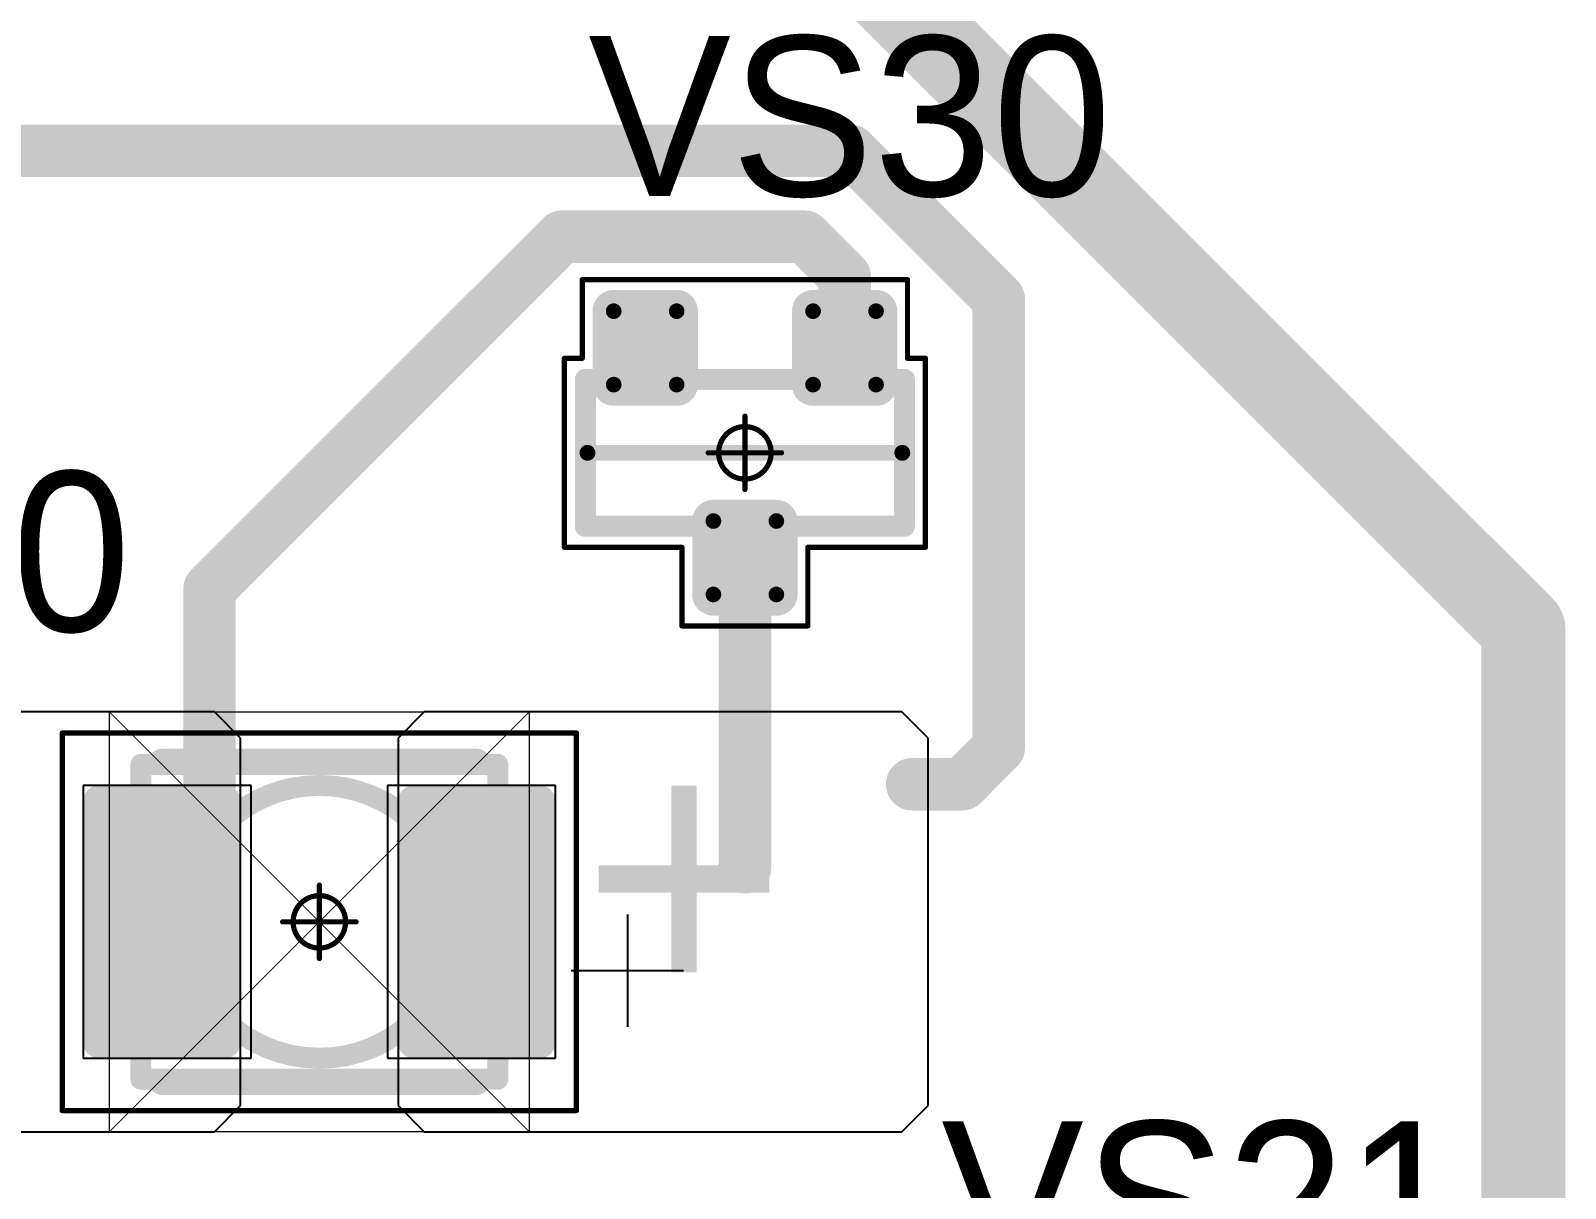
# Model space of a CAD drawing. Header units: millimetres. Extents: x 0 to 1769, y 431 to 1001.
# Drawn here: x 1379.54 to 1394.16, y 507.49 to 518.52 of the extents above; entities that cross this region are included whole.
import ezdxf

# ---------------------------------------------------------------- set-up
doc = ezdxf.new("R2010")
doc.units = ezdxf.units.MM
for name, color, linetype in [('Mechanical13', 56, 'Continuous'), ('Mechanical15', 56, 'Continuous'), ('Mechanical9', 56, 'Continuous'), ('TopLayer', 1, 'Continuous'), ('TopOverlay', 2, 'Continuous'), ('TopPaste', 8, 'Continuous'), ('TopSolder', 216, 'Continuous')]:
    doc.layers.add(name, color=color, linetype=linetype)

# ---------------------------------------------------------------- blocks, each defined once
blk = doc.blocks.new('SOT23_109')
at = {"layer": 'Mechanical13', "const_width": 0.2}
for points in [[(-0.7, -1.52), (-0.7, 1.52)], [(0.7, 1.52), (-0.7, 1.52)], [(0.7, -1.52), (0.7, 1.52)], [(0.7, -1.52), (-0.7, -1.52)]]:
    blk.add_lwpolyline(points, dxfattribs=at)
at = {"layer": 'Mechanical13', "const_width": 0.1}
for points in [[(-0.75, 1.52, 1), (-0.65, 1.52, 1)], [(-0.75, 1.52, 1), (-0.65, 1.52, 1)], [(0.65, 1.52, 1), (0.75, 1.52, 1)], [(0.65, 1.52, 1), (0.75, 1.52, 1)], [(-0.75, -1.52, 1), (-0.65, -1.52, 1)], [(-0.75, -1.52, 1), (-0.65, -1.52, 1)], [(0.65, -1.52, 1), (0.75, -1.52, 1)], [(0.65, -1.52, 1), (0.75, -1.52, 1)]]:
    blk.add_lwpolyline(points, format="xyb", close=True, dxfattribs=at)
at = {"layer": 'Mechanical15', "const_width": 0.05}
for points in [[(0.9, 1.72), (-0.9, 1.72)], [(-0.9, 1.55), (-0.9, 1.72)], [(0.9, 0.6), (0.9, 1.72)], [(-0.9, 1.55), (-1.65, 1.55)], [(-1.65, -1.55), (-1.65, 1.55)], [(1.65, 0.6), (0.9, 0.6)], [(1.65, -0.6), (1.65, 0.6)], [(0, -0.35), (0, 0.35)], [(0.35, 0), (-0.35, 0)], [(0.9, -1.72), (0.9, -0.6)], [(1.65, -0.6), (0.9, -0.6)], [(-0.9, -1.55), (-1.65, -1.55)], [(-0.9, -1.72), (-0.9, -1.55)], [(0.9, -1.72), (-0.9, -1.72)]]:
    blk.add_lwpolyline(points, dxfattribs=at)
at = {"layer": 'Mechanical15'}
for points, const_width in [([(-0.913, 1.72, 1), (-0.888, 1.72, 1)], 0.025), ([(-0.913, 1.72, 1), (-0.888, 1.72, 1)], 0.025), ([(0.888, 1.72, 1), (0.913, 1.72, 1)], 0.025), ([(0.888, 1.72, 1), (0.913, 1.72, 1)], 0.025), ([(-1.662, 1.55, 1), (-1.637, 1.55, 1)], 0.025), ([(-1.662, 1.55, 1), (-1.637, 1.55, 1)], 0.025), ([(-0.913, 1.55, 1), (-0.888, 1.55, 1)], 0.025), ([(-0.913, 1.55, 1), (-0.888, 1.55, 1)], 0.025), ([(0.888, 0.6, 1), (0.913, 0.6, 1)], 0.025), ([(0.888, 0.6, 1), (0.913, 0.6, 1)], 0.025), ([(1.637, 0.6, 1), (1.662, 0.6, 1)], 0.025), ([(1.637, 0.6, 1), (1.662, 0.6, 1)], 0.025), ([(-0.012, 0.35, 1), (0.012, 0.35, 1)], 0.025), ([(0.25, 0, 1), (-0.25, 0, 1)], 0.05), ([(-0.362, 0, 1), (-0.337, 0, 1)], 0.025), ([(-0.262, 0, 1), (-0.238, 0, 1)], 0.025), ([(0.238, 0, 1), (0.262, 0, 1)], 0.025), ([(0.337, 0, 1), (0.362, 0, 1)], 0.025), ([(-0.012, -0.35, 1), (0.012, -0.35, 1)], 0.025), ([(0.888, -0.6, 1), (0.913, -0.6, 1)], 0.025), ([(0.888, -0.6, 1), (0.913, -0.6, 1)], 0.025), ([(1.637, -0.6, 1), (1.662, -0.6, 1)], 0.025), ([(1.637, -0.6, 1), (1.662, -0.6, 1)], 0.025), ([(-1.662, -1.55, 1), (-1.637, -1.55, 1)], 0.025), ([(-1.662, -1.55, 1), (-1.637, -1.55, 1)], 0.025), ([(-0.913, -1.55, 1), (-0.888, -1.55, 1)], 0.025), ([(-0.913, -1.55, 1), (-0.888, -1.55, 1)], 0.025), ([(-0.913, -1.72, 1), (-0.888, -1.72, 1)], 0.025), ([(-0.913, -1.72, 1), (-0.888, -1.72, 1)], 0.025), ([(0.888, -1.72, 1), (0.913, -1.72, 1)], 0.025), ([(0.888, -1.72, 1), (0.913, -1.72, 1)], 0.025)]:
    blk.add_lwpolyline(points, format="xyb", close=True, dxfattribs=dict(at, const_width=const_width))
at = {"layer": 'TopLayer', "const_width": 0.1}
for points in [[(-1.4, 1.25, 1), (-1.3, 1.25, 1)], [(-0.7, 1.25, 1), (-0.6, 1.25, 1)], [(-1.4, 0.65, 1), (-1.3, 0.65, 1)], [(-0.7, 0.65, 1), (-0.6, 0.65, 1)], [(0.6, 0.3, 1), (0.7, 0.3, 1)], [(1.3, 0.3, 1), (1.4, 0.3, 1)], [(0.6, -0.3, 1), (0.7, -0.3, 1)], [(1.3, -0.3, 1), (1.4, -0.3, 1)], [(-1.4, -0.65, 1), (-1.3, -0.65, 1)], [(-0.7, -0.65, 1), (-0.6, -0.65, 1)], [(-1.4, -1.25, 1), (-1.3, -1.25, 1)], [(-0.7, -1.25, 1), (-0.6, -1.25, 1)]]:
    blk.add_lwpolyline(points, format="xyb", close=True, dxfattribs=at)
at = {"layer": 'TopLayer'}
for points in [[(-1.35, 1.35), (-1.35, 0.55), (-0.65, 1.35), (-0.65, 0.55)], [(-1.45, 1.25), (-1.45, 0.65), (-0.55, 1.25), (-0.55, 0.65)], [(0.55, 0.3), (0.55, -0.3), (1.45, 0.3), (1.45, -0.3)], [(0.65, 0.4), (0.65, -0.4), (1.35, 0.4), (1.35, -0.4)], [(-1.35, -0.55), (-1.35, -1.35), (-0.65, -0.55), (-0.65, -1.35)], [(-1.45, -0.65), (-1.45, -1.25), (-0.55, -0.65), (-0.55, -1.25)]]:
    blk.add_solid(points, dxfattribs=at)
at = {"layer": 'TopOverlay', "const_width": 0.15}
blk.add_lwpolyline([(0, -1.5), (0, 1.5)], dxfattribs=at)
at = {"layer": 'TopOverlay', "const_width": 0.075}
for points in [[(-0.038, 1.5, 1), (0.038, 1.5, 1)], [(-0.038, -1.5, 1), (0.038, -1.5, 1)]]:
    blk.add_lwpolyline(points, format="xyb", close=True, dxfattribs=at)
at = {"layer": 'TopPaste', "const_width": 0.075}
for points in [[(-1.387, 1.25, 1), (-1.313, 1.25, 1)], [(-0.687, 1.25, 1), (-0.613, 1.25, 1)], [(-1.387, 0.65, 1), (-1.313, 0.65, 1)], [(-0.687, 0.65, 1), (-0.613, 0.65, 1)], [(0.613, 0.3, 1), (0.687, 0.3, 1)], [(1.313, 0.3, 1), (1.387, 0.3, 1)], [(0.613, -0.3, 1), (0.687, -0.3, 1)], [(1.313, -0.3, 1), (1.387, -0.3, 1)], [(-1.387, -0.65, 1), (-1.313, -0.65, 1)], [(-0.687, -0.65, 1), (-0.613, -0.65, 1)], [(-1.387, -1.25, 1), (-1.313, -1.25, 1)], [(-0.687, -1.25, 1), (-0.613, -1.25, 1)]]:
    blk.add_lwpolyline(points, format="xyb", close=True, dxfattribs=at)
at = {"layer": 'TopPaste'}
for points in [[(-1.35, 1.325), (-1.35, 0.575), (-0.65, 1.325), (-0.65, 0.575)], [(-1.425, 1.25), (-1.425, 0.65), (-0.575, 1.25), (-0.575, 0.65)], [(0.575, 0.3), (0.575, -0.3), (1.425, 0.3), (1.425, -0.3)], [(0.65, 0.375), (0.65, -0.375), (1.35, 0.375), (1.35, -0.375)], [(-1.35, -0.575), (-1.35, -1.325), (-0.65, -0.575), (-0.65, -1.325)], [(-1.425, -0.65), (-1.425, -1.25), (-0.575, -0.65), (-0.575, -1.25)]]:
    blk.add_solid(points, dxfattribs=at)
at = {"layer": 'TopSolder', "const_width": 0.202}
for points in [[(-1.451, 1.25, 1), (-1.249, 1.25, 1)], [(-0.751, 1.25, 1), (-0.549, 1.25, 1)], [(-1.451, 0.65, 1), (-1.249, 0.65, 1)], [(-0.751, 0.65, 1), (-0.549, 0.65, 1)], [(0.549, 0.3, 1), (0.751, 0.3, 1)], [(1.249, 0.3, 1), (1.451, 0.3, 1)], [(0.549, -0.3, 1), (0.751, -0.3, 1)], [(1.249, -0.3, 1), (1.451, -0.3, 1)], [(-1.451, -0.65, 1), (-1.249, -0.65, 1)], [(-0.751, -0.65, 1), (-0.549, -0.65, 1)], [(-1.451, -1.25, 1), (-1.249, -1.25, 1)], [(-0.751, -1.25, 1), (-0.549, -1.25, 1)]]:
    blk.add_lwpolyline(points, format="xyb", close=True, dxfattribs=at)
at = {"layer": 'TopSolder'}
for points in [[(-1.35, 1.452), (-1.35, 0.448), (-0.65, 1.452), (-0.65, 0.448)], [(-1.552, 1.25), (-1.552, 0.65), (-0.448, 1.25), (-0.448, 0.65)], [(0.65, 0.502), (0.65, -0.502), (1.35, 0.502), (1.35, -0.502)], [(0.448, 0.3), (0.448, -0.3), (1.552, 0.3), (1.552, -0.3)], [(-1.35, -0.448), (-1.35, -1.452), (-0.65, -0.448), (-0.65, -1.452)], [(-1.552, -0.65), (-1.552, -1.25), (-0.448, -0.65), (-0.448, -1.25)]]:
    blk.add_solid(points, dxfattribs=at)
blk = doc.blocks.new('T66G_297')
at = {"layer": 'Mechanical13'}
for p, q in [((2.936, 0.071), (2.936, -1)), ((2.4, -0.464), (3.471, -0.464))]:
    blk.add_line(p, q, dxfattribs=at)
at = {"layer": 'Mechanical13', "const_width": 0.2}
for points in [[(-1.7, 1.5), (1.7, 1.5)], [(-1.7, -1.5), (-1.7, 1.5)], [(1.7, -1.5), (1.7, 1.5)], [(-1.7, -1.5), (1.7, -1.5)]]:
    blk.add_lwpolyline(points, dxfattribs=at)
at = {"layer": 'Mechanical13'}
for points, const_width in [([(-1.75, 1.5, 1), (-1.65, 1.5, 1)], 0.1), ([(-1.75, 1.5, 1), (-1.65, 1.5, 1)], 0.1), ([(1.65, 1.5, 1), (1.75, 1.5, 1)], 0.1), ([(1.65, 1.5, 1), (1.75, 1.5, 1)], 0.1), ([(1.3, 0, 1), (-1.3, 0, 1)], 0.2), ([(-1.35, 0, 1), (-1.25, 0, 1)], 0.1), ([(1.25, 0, 1), (1.35, 0, 1)], 0.1), ([(-1.75, -1.5, 1), (-1.65, -1.5, 1)], 0.1), ([(-1.75, -1.5, 1), (-1.65, -1.5, 1)], 0.1), ([(1.65, -1.5, 1), (1.75, -1.5, 1)], 0.1), ([(1.65, -1.5, 1), (1.75, -1.5, 1)], 0.1)]:
    blk.add_lwpolyline(points, format="xyb", close=True, dxfattribs=dict(at, const_width=const_width))
at = {"layer": 'Mechanical15', "const_width": 0.05}
for points in [[(-2.45, -1.8), (-2.45, 1.8)], [(-2.45, 1.8), (2.45, 1.8)], [(2.45, -1.8), (2.45, 1.8)], [(0, -0.35), (0, 0.35)], [(-0.35, 0), (0.35, 0)], [(-2.45, -1.8), (2.45, -1.8)]]:
    blk.add_lwpolyline(points, dxfattribs=at)
at = {"layer": 'Mechanical15'}
for points, const_width in [([(-2.462, 1.8, 1), (-2.438, 1.8, 1)], 0.025), ([(-2.462, 1.8, 1), (-2.438, 1.8, 1)], 0.025), ([(2.438, 1.8, 1), (2.462, 1.8, 1)], 0.025), ([(2.438, 1.8, 1), (2.462, 1.8, 1)], 0.025), ([(-0.012, 0.35, 1), (0.012, 0.35, 1)], 0.025), ([(0.25, 0, 1), (-0.25, 0, 1)], 0.05), ([(-0.362, 0, 1), (-0.337, 0, 1)], 0.025), ([(-0.262, 0, 1), (-0.238, 0, 1)], 0.025), ([(0.238, 0, 1), (0.262, 0, 1)], 0.025), ([(0.337, 0, 1), (0.362, 0, 1)], 0.025), ([(-0.012, -0.35, 1), (0.012, -0.35, 1)], 0.025), ([(-2.462, -1.8, 1), (-2.438, -1.8, 1)], 0.025), ([(-2.462, -1.8, 1), (-2.438, -1.8, 1)], 0.025), ([(2.438, -1.8, 1), (2.462, -1.8, 1)], 0.025), ([(2.438, -1.8, 1), (2.462, -1.8, 1)], 0.025)]:
    blk.add_lwpolyline(points, format="xyb", close=True, dxfattribs=dict(at, const_width=const_width))
at = {"layer": 'TopLayer'}
for p, q in [((-5.55, 2), (-5.8, 1.75)), ((-1, 2), (-5.55, 2)), ((-0.75, 1.75), (-1, 2)), ((1, 2), (0.75, 1.75)), ((5.55, 2), (1, 2)), ((5.8, 1.75), (5.55, 2)), ((-5.8, 1.75), (-5.8, -1.75)), ((-0.75, -1.75), (-0.75, 1.75)), ((0.75, 1.75), (0.75, -1.75)), ((5.8, -1.75), (5.8, 1.75)), ((-5.8, -1.75), (-5.55, -2)), ((-1, -2), (-0.75, -1.75)), ((0.75, -1.75), (1, -2)), ((5.55, -2), (5.8, -1.75)), ((-5.55, -2), (-1, -2)), ((1, -2), (5.55, -2))]:
    blk.add_line(p, q, dxfattribs=at)
at = {"layer": 'TopLayer', "const_width": 0.15}
for points in [[(-2.175, 1.15, 1), (-2.025, 1.15, 1)], [(-0.975, 1.15, 1), (-0.825, 1.15, 1)], [(0.825, 1.15, 1), (0.975, 1.15, 1)], [(2.025, 1.15, 1), (2.175, 1.15, 1)], [(-2.175, -1.15, 1), (-2.025, -1.15, 1)], [(-0.975, -1.15, 1), (-0.825, -1.15, 1)], [(0.825, -1.15, 1), (0.975, -1.15, 1)], [(2.025, -1.15, 1), (2.175, -1.15, 1)]]:
    blk.add_lwpolyline(points, format="xyb", close=True, dxfattribs=at)
at = {"layer": 'TopLayer'}
for points in [[(-0.9, 1.3), (-2.1, 1.3), (-0.9, -1.3), (-2.1, -1.3)], [(2.1, 1.3), (0.9, 1.3), (2.1, -1.3), (0.9, -1.3)], [(-0.75, 1.15), (-2.25, 1.15), (-0.75, -1.15), (-2.25, -1.15)], [(2.25, 1.15), (0.75, 1.15), (2.25, -1.15), (0.75, -1.15)]]:
    blk.add_solid(points, dxfattribs=at)
at = {"layer": 'TopOverlay', "const_width": 0.25}
for points in [[(-1.5, 1.525), (1.5, 1.525)], [(-1.5, -1.525), (1.5, -1.525)]]:
    blk.add_lwpolyline(points, dxfattribs=at)
at = {"layer": 'TopOverlay', "const_width": 0.125}
for points in [[(-1.562, 1.525, 1), (-1.438, 1.525, 1)], [(1.438, 1.525, 1), (1.562, 1.525, 1)], [(-1.562, -1.525, 1), (-1.438, -1.525, 1)], [(1.438, -1.525, 1), (1.562, -1.525, 1)]]:
    blk.add_lwpolyline(points, format="xyb", close=True, dxfattribs=at)
at = {"layer": 'TopPaste', "const_width": 0.125}
for points in [[(-2.163, 1.15, 1), (-2.038, 1.15, 1)], [(-0.963, 1.15, 1), (-0.838, 1.15, 1)], [(0.838, 1.15, 1), (0.963, 1.15, 1)], [(2.038, 1.15, 1), (2.163, 1.15, 1)], [(-2.163, -1.15, 1), (-2.038, -1.15, 1)], [(-0.963, -1.15, 1), (-0.838, -1.15, 1)], [(0.838, -1.15, 1), (0.963, -1.15, 1)], [(2.038, -1.15, 1), (2.163, -1.15, 1)]]:
    blk.add_lwpolyline(points, format="xyb", close=True, dxfattribs=at)
at = {"layer": 'TopPaste'}
for points in [[(-0.9, 1.275), (-2.1, 1.275), (-0.9, -1.275), (-2.1, -1.275)], [(2.1, 1.275), (0.9, 1.275), (2.1, -1.275), (0.9, -1.275)], [(-0.775, 1.15), (-2.225, 1.15), (-0.775, -1.15), (-2.225, -1.15)], [(2.225, 1.15), (0.775, 1.15), (2.225, -1.15), (0.775, -1.15)]]:
    blk.add_solid(points, dxfattribs=at)
at = {"layer": 'TopSolder'}
for p, q in [((-2.25, 1.3), (-2.25, -1.3)), ((-0.65, 1.3), (-2.25, 1.3)), ((-0.65, -1.3), (-0.65, 1.3)), ((0.65, 1.3), (0.65, -1.3)), ((2.25, 1.3), (0.65, 1.3)), ((2.25, -1.3), (2.25, 1.3)), ((-2.25, -1.3), (-0.65, -1.3)), ((0.65, -1.3), (2.25, -1.3))]:
    blk.add_line(p, q, dxfattribs=at)
at = {"layer": 'TopOverlay'}
blk.add_text('+', height=2.5, dxfattribs=at).set_placement((2.5, -0.8))

msp = doc.modelspace()

# ---------------------------------------------------------------- linework, layer by layer
at = {"layer": 'Mechanical9'}
for points, const_width in [([(1380.286, 508.028), (1380.286, 512.028)], 0.0127), ([(1380.286, 512.028), (1384.286, 512.028)], 0.0127), ([(1380.286, 512.028), (1384.286, 508.028)], 0.01), ([(1380.286, 508.028), (1384.286, 512.028)], 0.01), ([(1384.286, 508.028), (1384.286, 512.028)], 0.0127), ([(1380.286, 508.028), (1384.286, 508.028)], 0.0127)]:
    msp.add_lwpolyline(points, dxfattribs=dict(at, const_width=const_width))
for points, const_width in [([(1380.283, 512.028, 1), (1380.29, 512.028, 1)], 0.00635), ([(1380.283, 512.028, 1), (1380.29, 512.028, 1)], 0.00635), ([(1380.284, 512.028, 1), (1380.289, 512.028, 1)], 0.005), ([(1384.283, 512.028, 1), (1384.29, 512.028, 1)], 0.00635), ([(1384.283, 512.028, 1), (1384.29, 512.028, 1)], 0.00635), ([(1384.284, 512.028, 1), (1384.289, 512.028, 1)], 0.005), ([(1380.283, 508.028, 1), (1380.29, 508.028, 1)], 0.00635), ([(1380.283, 508.028, 1), (1380.29, 508.028, 1)], 0.00635), ([(1380.284, 508.028, 1), (1380.289, 508.028, 1)], 0.005), ([(1384.283, 508.028, 1), (1384.29, 508.028, 1)], 0.00635), ([(1384.283, 508.028, 1), (1384.29, 508.028, 1)], 0.00635), ([(1384.284, 508.028, 1), (1384.289, 508.028, 1)], 0.005)]:
    msp.add_lwpolyline(points, format="xyb", close=True, dxfattribs=dict(at, const_width=const_width))
at = {"layer": 'TopLayer'}
for points, const_width in [([(1387.514, 519.067), (1393.759, 512.822)], 0.8), ([(1378.207, 517.377), (1387.347, 517.377)], 0.5), ([(1387.347, 517.377), (1388.76, 515.964)], 0.5), ([(1381.24, 513.202), (1384.596, 516.558)], 0.5), ([(1384.596, 516.558), (1386.912, 516.558)], 0.5), ([(1386.912, 516.558), (1387.292, 516.178)], 0.5), ([(1387.292, 515.498), (1387.292, 516.178)], 0.5), ([(1388.76, 511.687), (1388.76, 515.964)], 0.5), ([(1386.342, 510.548), (1386.342, 513.498)], 0.5), ([(1381.24, 511.196), (1381.24, 513.202)], 0.5), ([(1393.759, 498.279), (1393.759, 512.822)], 0.8), ([(1388.413, 511.339), (1388.76, 511.687)], 0.5), ([(1387.935, 511.339), (1388.413, 511.339)], 0.5)]:
    msp.add_lwpolyline(points, dxfattribs=dict(at, const_width=const_width))
for points, const_width in [([(1387.222, 517.377, 1), (1387.472, 517.377, 1)], 0.25), ([(1387.222, 517.377, 1), (1387.472, 517.377, 1)], 0.25), ([(1384.471, 516.558, 1), (1384.721, 516.558, 1)], 0.25), ([(1384.471, 516.558, 1), (1384.721, 516.558, 1)], 0.25), ([(1386.787, 516.558, 1), (1387.037, 516.558, 1)], 0.25), ([(1386.787, 516.558, 1), (1387.037, 516.558, 1)], 0.25), ([(1387.167, 516.178, 1), (1387.417, 516.178, 1)], 0.25), ([(1387.167, 516.178, 1), (1387.417, 516.178, 1)], 0.25), ([(1388.635, 515.964, 1), (1388.885, 515.964, 1)], 0.25), ([(1388.635, 515.964, 1), (1388.885, 515.964, 1)], 0.25), ([(1387.167, 515.498, 1), (1387.417, 515.498, 1)], 0.25), ([(1386.217, 513.498, 1), (1386.467, 513.498, 1)], 0.25), ([(1381.115, 513.202, 1), (1381.365, 513.202, 1)], 0.25), ([(1381.115, 513.202, 1), (1381.365, 513.202, 1)], 0.25), ([(1393.559, 512.822, 1), (1393.959, 512.822, 1)], 0.4), ([(1393.559, 512.822, 1), (1393.959, 512.822, 1)], 0.4), ([(1388.635, 511.687, 1), (1388.885, 511.687, 1)], 0.25), ([(1388.635, 511.687, 1), (1388.885, 511.687, 1)], 0.25), ([(1387.81, 511.339, 1), (1388.06, 511.339, 1)], 0.25), ([(1388.288, 511.339, 1), (1388.538, 511.339, 1)], 0.25), ([(1388.288, 511.339, 1), (1388.538, 511.339, 1)], 0.25), ([(1381.115, 511.196, 1), (1381.365, 511.196, 1)], 0.25), ([(1386.217, 510.548, 1), (1386.467, 510.548, 1)], 0.25)]:
    msp.add_lwpolyline(points, format="xyb", close=True, dxfattribs=dict(at, const_width=const_width))

# ---------------------------------------------------------------- block references
for name, p, rotation in [('SOT23_109', (1386.341, 514.498), 270), ('T66G_297', (1382.286, 510.028), 360)]:
    msp.add_blockref(name, p, dxfattribs=dict(rotation=rotation))

# ---------------------------------------------------------------- texts
at = {"layer": 'TopOverlay'}
for s, p in [('VS30', (1384.849, 516.946)), ('D30', (1376.75, 512.796)), ('VS21', (1388.212, 506.603))]:
    msp.add_text(s, height=1.524, dxfattribs=at).set_placement(p)

doc.saveas('drawing.dxf')
